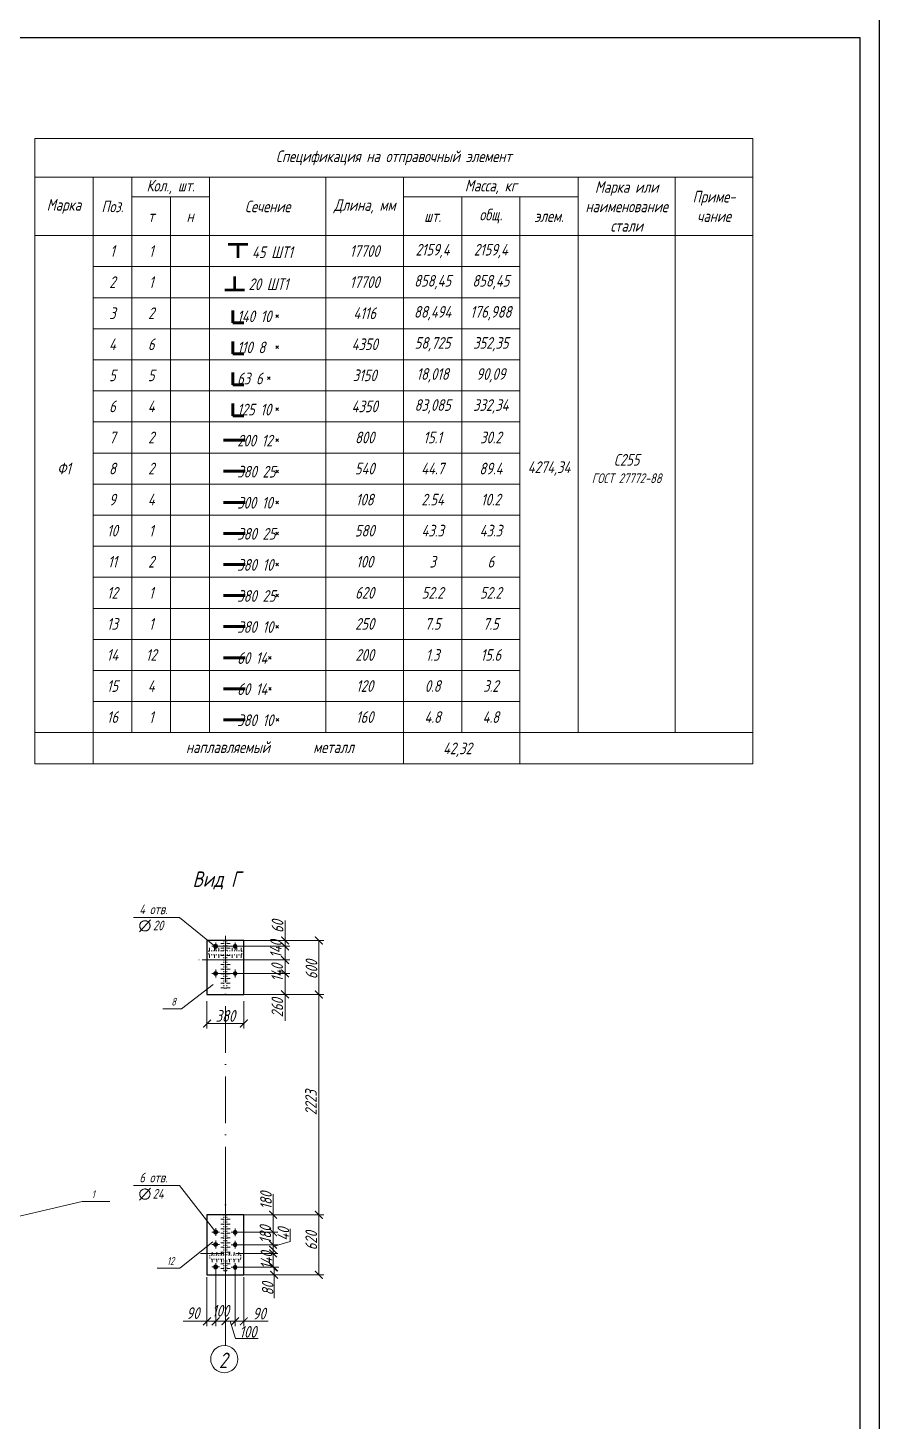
# Model space of a CAD drawing. Header units: millimetres. Extents: x 1665 to 4316, y 443 to 1647.
# Drawn here: x 3127.7 to 3347, y 691.7 to 1050.5 of the extents above; entities that cross this region are included whole.
import ezdxf

# ---------------------------------------------------------------- set-up
doc = ezdxf.new("R2010")
doc.units = ezdxf.units.MM
for name, pattern in [('ACAD_ISO03W100', [30, 12, -18]), ('ACAD_ISO04W100', [30, 24, -3, 0, -3]), ('ACAD_ISO10W100', [18, 12, -3, 0, -3])]:
    doc.linetypes.add(name, pattern=pattern)
doc.layers.get('0').update_dxf_attribs({"lineweight": 18})
doc.styles.get("Standard").update_dxf_attribs({"font": 'romans.shx', "width": 0.75, "oblique": 15, "height": 1.5})

# ---------------------------------------------------------------- blocks, each defined once
blk = doc.blocks.new('_ArchTick')
at = {"color": 0, "linetype": 'ByBlock', "const_width": 0.15}
blk.add_lwpolyline([(-0.5, -0.5), (0.5, 0.5)], dxfattribs=at)

msp = doc.modelspace()

# ---------------------------------------------------------------- hatches: boundary and pattern name
h = msp.add_hatch(color=256)
h.dxf.hatch_style = 1
h.paths.add_polyline_path([(3176.077, 814.457), (3176.077, 813.957), (3176.577, 813.957, 0.4142136)])
h.paths.add_polyline_path([(3176.577, 813.957), (3176.077, 813.957), (3176.077, 813.457, 0.4142136)])
h.paths.add_polyline_path([(3176.077, 814.457, 0.4142136), (3175.577, 813.957, 0.4142136), (3176.077, 813.457), (3176.077, 813.957)])
h = msp.add_hatch(color=256)
h.dxf.hatch_style = 1
h.paths.add_polyline_path([(3181.077, 814.457), (3181.077, 813.957), (3181.577, 813.957, 0.4142136)])
h.paths.add_polyline_path([(3181.577, 813.957), (3181.077, 813.957), (3181.077, 813.457, 0.4142136)])
h.paths.add_polyline_path([(3181.077, 814.457, 0.4142136), (3180.577, 813.957, 0.4142136), (3181.077, 813.457), (3181.077, 813.957)])
h = msp.add_hatch(color=256)
h.dxf.hatch_style = 1
h.paths.add_polyline_path([(3176.077, 807.457), (3176.077, 806.957), (3176.577, 806.957, 0.4142136)])
h.paths.add_polyline_path([(3176.577, 806.957), (3176.077, 806.957), (3176.077, 806.457, 0.4142136)])
h.paths.add_polyline_path([(3176.077, 807.457, 0.4142136), (3175.577, 806.957, 0.4142136), (3176.077, 806.457), (3176.077, 806.957)])
h = msp.add_hatch(color=256)
h.dxf.hatch_style = 1
h.paths.add_polyline_path([(3181.077, 807.457), (3181.077, 806.957), (3181.577, 806.957, 0.4142136)])
h.paths.add_polyline_path([(3181.577, 806.957), (3181.077, 806.957), (3181.077, 806.457, 0.4142136)])
h.paths.add_polyline_path([(3181.077, 807.457, 0.4142136), (3180.577, 806.957, 0.4142136), (3181.077, 806.457), (3181.077, 806.957)])
h = msp.add_hatch(color=256)
h.dxf.hatch_style = 1
h.paths.add_polyline_path([(3176.077, 740.882), (3176.077, 740.382), (3176.577, 740.382, 0.4142136)])
h.paths.add_polyline_path([(3176.577, 740.382), (3176.077, 740.382), (3176.077, 739.882, 0.4142136)])
h.paths.add_polyline_path([(3176.077, 740.882, 0.4142136), (3175.577, 740.382, 0.4142136), (3176.077, 739.882), (3176.077, 740.382)])
h = msp.add_hatch(color=256)
h.dxf.hatch_style = 1
h.paths.add_polyline_path([(3181.084, 740.821), (3181.084, 740.321), (3181.584, 740.321, 0.4142136)])
h.paths.add_polyline_path([(3181.584, 740.321), (3181.084, 740.321), (3181.084, 739.821, 0.4142136)])
h.paths.add_polyline_path([(3181.084, 740.821, 0.4142136), (3180.584, 740.321, 0.4142136), (3181.084, 739.821), (3181.084, 740.321)])
h = msp.add_hatch(color=256)
h.dxf.hatch_style = 1
h.paths.add_polyline_path([(3176.077, 737.663), (3176.077, 737.163), (3176.577, 737.163, 0.4142136)])
h.paths.add_polyline_path([(3176.577, 737.163), (3176.077, 737.163), (3176.077, 736.663, 0.4142136)])
h.paths.add_polyline_path([(3176.077, 737.663, 0.4142136), (3175.577, 737.163, 0.4142136), (3176.077, 736.663), (3176.077, 737.163)])
h = msp.add_hatch(color=256)
h.dxf.hatch_style = 1
h.paths.add_polyline_path([(3181.084, 737.601), (3181.084, 737.101), (3181.584, 737.101, 0.4142136)])
h.paths.add_polyline_path([(3181.584, 737.101), (3181.084, 737.101), (3181.084, 736.601, 0.4142136)])
h.paths.add_polyline_path([(3181.084, 737.601, 0.4142136), (3180.584, 737.101, 0.4142136), (3181.084, 736.601), (3181.084, 737.101)])
h = msp.add_hatch(color=256)
h.dxf.hatch_style = 1
h.paths.add_polyline_path([(3176.077, 731.882), (3176.077, 731.382), (3176.577, 731.382, 0.4142136)])
h.paths.add_polyline_path([(3176.577, 731.382), (3176.077, 731.382), (3176.077, 730.882, 0.4142136)])
h.paths.add_polyline_path([(3176.077, 731.882, 0.4142136), (3175.577, 731.382, 0.4142136), (3176.077, 730.882), (3176.077, 731.382)])
h = msp.add_hatch(color=256)
h.dxf.hatch_style = 1
h.paths.add_polyline_path([(3181.084, 731.821), (3181.084, 731.321), (3181.584, 731.321, 0.4142136)])
h.paths.add_polyline_path([(3181.584, 731.321), (3181.084, 731.321), (3181.084, 730.821, 0.4142136)])
h.paths.add_polyline_path([(3181.084, 731.821, 0.4142136), (3180.584, 731.321, 0.4142136), (3181.084, 730.821), (3181.084, 731.321)])

# ---------------------------------------------------------------- linework, layer by layer
at = {"lineweight": -2}
msp.add_line((3347.02, 1052.955), (3347.02, 458.955), dxfattribs=at)
at = {"lineweight": 30}
for p, q in [((2526.02, 1047.955), (3342.02, 1047.955)), ((3342.02, 1047.955), (3342.02, 463.955)), ((3183.327, 815.457), (3173.827, 815.457)), ((3173.827, 815.457), (3173.827, 801.564)), ((3183.327, 801.561), (3183.327, 815.457)), ((3173.827, 801.564), (3183.327, 801.564)), ((3173.827, 744.821), (3173.827, 729.382)), ((3183.327, 744.821), (3173.827, 744.821)), ((3183.327, 729.382), (3183.327, 744.821)), ((3173.827, 729.382), (3183.327, 729.382))]:
    msp.add_line(p, q, dxfattribs=at)
for p, q in [((3129.46, 1021.979), (3314.46, 1021.979)), ((3129.46, 1021.979), (3129.46, 868.979)), ((3129.46, 1021.979), (3314.46, 1021.979)), ((3129.46, 1021.979), (3129.46, 860.979)), ((3314.46, 1021.979), (3314.46, 860.979)), ((3129.46, 1011.979), (3314.46, 1011.979)), ((3129.46, 1011.979), (3314.46, 1011.979)), ((3144.46, 1011.979), (3144.46, 868.979)), ((3144.46, 1011.979), (3144.46, 860.979)), ((3154.46, 1011.979), (3154.46, 868.979)), ((3154.46, 1011.979), (3154.46, 868.979)), ((3174.46, 1011.979), (3174.46, 868.979)), ((3174.46, 1011.979), (3174.46, 868.979)), ((3204.46, 1011.979), (3204.46, 868.979)), ((3204.46, 1011.979), (3204.46, 868.979)), ((3224.46, 1011.979), (3224.46, 868.979)), ((3224.46, 1011.979), (3224.46, 860.979)), ((3269.46, 1011.979), (3269.46, 868.979)), ((3269.46, 1011.979), (3269.46, 868.979)), ((3294.46, 1011.979), (3294.46, 868.979)), ((3154.46, 1006.979), (3174.46, 1006.979)), ((3154.46, 1006.979), (3174.46, 1006.979)), ((3164.46, 1006.979), (3164.46, 868.979)), ((3164.46, 1006.979), (3164.46, 868.979)), ((3224.46, 1006.979), (3269.46, 1006.979)), ((3224.46, 1006.979), (3269.46, 1006.979)), ((3239.46, 1006.979), (3239.46, 868.979)), ((3239.46, 1006.979), (3239.46, 868.979)), ((3254.46, 1006.979), (3254.46, 868.979)), ((3254.46, 1006.979), (3254.46, 860.979)), ((3129.46, 996.979), (3314.46, 996.979)), ((3129.46, 996.979), (3314.46, 996.979)), ((3144.46, 988.979), (3254.46, 988.979)), ((3144.46, 988.979), (3254.46, 988.979)), ((3144.46, 980.979), (3254.46, 980.979)), ((3144.46, 980.979), (3254.46, 980.979)), ((3191.576, 976.59), (3192.255, 975.912)), ((3192.255, 976.59), (3191.576, 975.912)), ((3144.46, 972.979), (3254.46, 972.979)), ((3144.46, 972.979), (3254.46, 972.979)), ((3191.576, 968.59), (3192.255, 967.912)), ((3192.255, 968.59), (3191.576, 967.912)), ((3144.46, 964.979), (3254.46, 964.979)), ((3144.46, 964.979), (3254.46, 964.979)), ((3189.426, 960.59), (3190.105, 959.912)), ((3190.105, 960.59), (3189.426, 959.912)), ((3144.46, 956.979), (3254.46, 956.979)), ((3144.46, 956.979), (3254.46, 956.979)), ((3191.576, 952.59), (3192.255, 951.912)), ((3192.255, 952.59), (3191.576, 951.912)), ((3144.46, 948.979), (3254.46, 948.979)), ((3144.46, 948.979), (3254.46, 948.979)), ((3191.576, 944.59), (3192.255, 943.912)), ((3192.255, 944.59), (3191.576, 943.912)), ((3144.46, 940.979), (3254.46, 940.979)), ((3144.46, 940.979), (3254.46, 940.979)), ((3191.576, 936.59), (3192.255, 935.912)), ((3192.255, 936.59), (3191.576, 935.912)), ((3144.46, 932.979), (3254.46, 932.979)), ((3144.46, 932.979), (3254.46, 932.979)), ((3191.576, 928.59), (3192.255, 927.912)), ((3192.255, 928.59), (3191.576, 927.912)), ((3144.46, 924.979), (3254.46, 924.979)), ((3144.46, 924.979), (3254.46, 924.979)), ((3191.576, 920.59), (3192.255, 919.912)), ((3192.255, 920.59), (3191.576, 919.912)), ((3144.46, 916.979), (3254.46, 916.979)), ((3144.46, 916.979), (3254.46, 916.979)), ((3191.576, 912.59), (3192.255, 911.912)), ((3192.255, 912.59), (3191.576, 911.912)), ((3144.46, 908.979), (3254.46, 908.979)), ((3144.46, 908.979), (3254.46, 908.979)), ((3191.576, 904.59), (3192.255, 903.912)), ((3192.255, 904.59), (3191.576, 903.912)), ((3144.46, 900.979), (3254.46, 900.979)), ((3144.46, 900.979), (3254.46, 900.979)), ((3191.576, 896.59), (3192.255, 895.912)), ((3192.255, 896.59), (3191.576, 895.912)), ((3144.46, 892.979), (3254.46, 892.979)), ((3144.46, 892.979), (3254.46, 892.979)), ((3189.69, 888.59), (3190.369, 887.912)), ((3190.369, 888.59), (3189.69, 887.912)), ((3144.46, 884.979), (3254.46, 884.979)), ((3144.46, 884.979), (3254.46, 884.979)), ((3189.72, 880.59), (3190.399, 879.912)), ((3190.399, 880.59), (3189.72, 879.912)), ((3144.46, 876.979), (3254.46, 876.979)), ((3144.46, 876.979), (3254.46, 876.979)), ((3144.46, 876.979), (3254.46, 876.979)), ((3144.46, 876.979), (3254.46, 876.979)), ((3191.643, 872.59), (3192.321, 871.912)), ((3192.321, 872.59), (3191.643, 871.912)), ((3129.46, 868.979), (3314.46, 868.979)), ((3129.46, 868.979), (3314.46, 868.979)), ((3129.46, 860.979), (3314.46, 860.979)), ((3129.46, 860.979), (3314.46, 860.979)), ((3166.716, 821.397), (3154.929, 821.397)), ((3175.827, 813.957), (3166.716, 821.397)), ((3176.077, 812.957), (3176.077, 814.957)), ((3178.177, 814.717), (3177.377, 814.717)), ((3179.777, 814.717), (3178.977, 814.717)), ((3181.077, 812.957), (3181.077, 814.957)), ((3174.496, 812.75), (3174.496, 813.55)), ((3174.496, 810.95), (3174.496, 811.75)), ((3175.077, 813.957), (3177.077, 813.957)), ((3175.728, 812.75), (3175.728, 813.55)), ((3175.728, 810.95), (3175.728, 811.75)), ((3176.858, 812.75), (3176.858, 813.55)), ((3176.858, 810.95), (3176.858, 811.75)), ((3178.177, 813.494), (3177.377, 813.494)), ((3178.177, 812.75), (3177.377, 812.75)), ((3178.177, 811.601), (3177.377, 811.601)), ((3179.777, 813.494), (3178.977, 813.494)), ((3179.777, 811.601), (3178.977, 811.601)), ((3180.276, 812.75), (3180.276, 813.55)), ((3180.276, 810.95), (3180.276, 811.75)), ((3180.327, 813.957), (3182.327, 813.957)), ((3181.509, 812.75), (3181.509, 813.55)), ((3181.509, 810.95), (3181.509, 811.75)), ((3182.638, 812.75), (3182.638, 813.55)), ((3182.638, 810.95), (3182.638, 811.75)), ((3176.077, 805.957), (3176.077, 807.957)), ((3178.177, 810.444), (3177.377, 810.444)), ((3178.177, 809.248), (3177.377, 809.248)), ((3178.177, 808.055), (3177.377, 808.055)), ((3179.777, 810.444), (3178.977, 810.444)), ((3179.777, 809.248), (3178.977, 809.248)), ((3179.777, 808.055), (3178.977, 808.055)), ((3181.077, 805.957), (3181.077, 807.957)), ((3175.381, 804.094), (3167.263, 797.815)), ((3175.077, 806.957), (3177.077, 806.957)), ((3178.177, 806.88), (3177.377, 806.88)), ((3178.177, 805.627), (3177.377, 805.627)), ((3178.177, 804.444), (3177.377, 804.444)), ((3179.777, 806.88), (3178.977, 806.88)), ((3179.777, 805.627), (3178.977, 805.627)), ((3179.777, 804.444), (3178.977, 804.444)), ((3180.327, 806.957), (3182.327, 806.957)), ((3178.177, 803.22), (3177.377, 803.22)), ((3178.177, 803.16), (3178.977, 803.157)), ((3179.777, 803.22), (3178.977, 803.22)), ((3167.263, 797.815), (3162.419, 797.815)), ((3166.716, 752.322), (3154.929, 752.322)), ((3176.077, 740.382), (3166.716, 752.322)), ((3110.449, 740.996), (3141.701, 748.246)), ((3141.701, 748.246), (3148.783, 748.246)), ((3178.177, 744.846), (3177.377, 744.846)), ((3178.177, 743.685), (3177.377, 743.685)), ((3179.777, 744.846), (3178.977, 744.846)), ((3179.777, 743.685), (3178.977, 743.685)), ((3180.084, 744.821), (3182.084, 744.821)), ((3175.077, 740.382), (3177.077, 740.382)), ((3176.077, 739.382), (3176.077, 741.382)), ((3178.177, 742.417), (3177.377, 742.417)), ((3178.177, 741.212), (3177.377, 741.212)), ((3178.177, 740.061), (3177.377, 740.061)), ((3179.777, 742.417), (3178.977, 742.417)), ((3179.777, 741.212), (3178.977, 741.212)), ((3179.777, 740.061), (3178.977, 740.061)), ((3180.084, 740.321), (3182.084, 740.321)), ((3181.084, 739.321), (3181.084, 741.321)), ((3175.306, 737.885), (3166.854, 731.046)), ((3175.077, 737.163), (3177.077, 737.163)), ((3176.077, 736.163), (3176.077, 738.163)), ((3178.177, 738.866), (3177.377, 738.866)), ((3178.177, 737.627), (3177.377, 737.627)), ((3178.177, 736.461), (3177.377, 736.461)), ((3179.777, 738.866), (3178.977, 738.866)), ((3179.777, 737.627), (3178.977, 737.627)), ((3179.777, 736.461), (3178.977, 736.461)), ((3180.084, 737.101), (3182.084, 737.101)), ((3181.084, 736.101), (3181.084, 738.101)), ((3175.155, 734.417), (3175.155, 735.217)), ((3175.155, 732.617), (3175.155, 733.417)), ((3176.077, 730.382), (3176.077, 732.382)), ((3176.377, 734.417), (3176.377, 735.217)), ((3176.377, 732.617), (3176.377, 733.417)), ((3178.177, 735.207), (3177.377, 735.207)), ((3178.177, 732.198), (3177.377, 732.198)), ((3177.543, 734.417), (3177.543, 735.217)), ((3177.543, 732.617), (3177.543, 733.417)), ((3179.777, 735.207), (3178.977, 735.207)), ((3179.777, 732.198), (3178.977, 732.198)), ((3179.603, 734.417), (3179.603, 735.217)), ((3179.603, 732.617), (3179.603, 733.417)), ((3180.825, 734.417), (3180.825, 735.217)), ((3180.825, 732.617), (3180.825, 733.417)), ((3181.084, 730.321), (3181.084, 732.321)), ((3181.991, 734.417), (3181.991, 735.217)), ((3181.991, 732.617), (3181.991, 733.417)), ((3166.854, 731.046), (3160.993, 731.046)), ((3175.077, 731.382), (3177.077, 731.382)), ((3178.177, 730.993), (3177.377, 730.993)), ((3178.177, 730.382), (3178.977, 730.382)), ((3179.777, 730.993), (3178.977, 730.993)), ((3180.084, 731.321), (3182.084, 731.321))]:
    msp.add_line(p, q)
at = {"lineweight": 53}
for p, q in [((3184.344, 994.63), (3179.315, 994.63)), ((3181.83, 991.245), (3181.83, 994.63)), ((3180.951, 986.396), (3180.951, 983.01)), ((3178.437, 983.01), (3183.466, 983.01))]:
    msp.add_line(p, q, dxfattribs=at)
at = {"lineweight": 60}
for p, q in [((3180.501, 977.695), (3180.501, 974.542)), ((3180.501, 974.542), (3183.332, 974.542)), ((3180.501, 969.695), (3180.501, 966.542)), ((3180.501, 966.542), (3183.332, 966.542)), ((3180.501, 961.695), (3180.501, 958.542)), ((3180.501, 958.542), (3183.332, 958.542)), ((3180.501, 953.695), (3180.501, 950.542)), ((3180.501, 950.542), (3183.332, 950.542)), ((3178.051, 944.271), (3183.647, 944.271)), ((3178.051, 936.271), (3183.647, 936.271)), ((3178.051, 928.271), (3183.647, 928.271)), ((3178.051, 920.271), (3183.647, 920.271)), ((3178.051, 912.271), (3183.647, 912.271)), ((3178.051, 904.271), (3183.647, 904.271)), ((3178.051, 896.271), (3183.647, 896.271)), ((3178.051, 888.271), (3183.647, 888.271)), ((3178.051, 880.271), (3183.647, 880.271)), ((3178.051, 872.271), (3183.647, 872.271))]:
    msp.add_line(p, q, dxfattribs=at)
at = {"linetype": 'ACAD_ISO04W100'}
for p, q in [((3156.469, 817.66), (3159.281, 820.774)), ((3178.577, 711.145), (3178.577, 757.893)), ((3156.469, 748.585), (3159.281, 751.699))]:
    msp.add_line(p, q, dxfattribs=at)
at = {"lineweight": 18}
for p, q in [((3193.931, 815.457), (3193.931, 820.636)), ((3174.452, 815.457), (3203.91, 815.457)), ((3176.452, 815.457), (3195.181, 815.457)), ((3193.931, 813.957), (3193.931, 815.457)), ((3202.66, 815.457), (3202.66, 800.457)), ((3176.452, 813.957), (3195.181, 813.957)), ((3176.452, 813.957), (3195.181, 813.957)), ((3193.931, 813.957), (3193.931, 810.457)), ((3176.452, 810.457), (3195.181, 810.457)), ((3176.452, 810.457), (3195.181, 810.457)), ((3193.931, 810.457), (3193.931, 806.957)), ((3176.452, 806.957), (3195.181, 806.957)), ((3176.452, 806.957), (3195.181, 806.957)), ((3193.931, 806.957), (3193.931, 794.726)), ((3174.452, 801.561), (3203.91, 801.561)), ((3176.452, 801.561), (3195.181, 801.561)), ((3202.66, 746.882), (3202.66, 800.457)), ((3173.827, 799.832), (3173.827, 792.817)), ((3183.327, 799.832), (3183.327, 792.817)), ((3173.827, 794.067), (3183.327, 794.067)), ((3190.859, 744.821), (3190.859, 750.088)), ((3202.66, 746.882), (3202.66, 729.382)), ((3181.709, 744.821), (3192.109, 744.821)), ((3183.952, 744.821), (3203.91, 744.821)), ((3183.952, 744.821), (3203.91, 744.821)), ((3190.859, 742.821), (3190.859, 744.821)), ((3190.859, 744.821), (3190.859, 740.321)), ((3181.709, 740.321), (3192.109, 740.321)), ((3181.709, 740.321), (3192.109, 740.321)), ((3190.859, 740.321), (3190.859, 735.821)), ((3195.296, 737.963), (3195.296, 741.173)), ((3181.709, 737.101), (3192.109, 737.101)), ((3181.709, 737.101), (3192.109, 737.101)), ((3190.859, 736.632), (3195.296, 737.963)), ((3190.859, 735.821), (3190.859, 737.821)), ((3190.859, 735.821), (3190.859, 734.882)), ((3190.859, 735.821), (3190.859, 734.882)), ((3181.709, 734.882), (3192.109, 734.882)), ((3183.952, 734.882), (3192.109, 734.882)), ((3190.859, 734.882), (3190.859, 731.321)), ((3190.859, 734.882), (3190.859, 732.882)), ((3173.827, 728.757), (3173.827, 716.141)), ((3176.077, 730.507), (3176.077, 716.141)), ((3176.077, 728.757), (3176.077, 716.141)), ((3178.577, 728.757), (3178.577, 716.141)), ((3178.577, 728.757), (3178.577, 716.141)), ((3181.077, 730.507), (3181.077, 716.141)), ((3181.077, 728.757), (3181.077, 716.141)), ((3181.709, 731.321), (3192.351, 731.321)), ((3181.709, 731.321), (3192.109, 731.321)), ((3181.952, 729.382), (3192.351, 729.382)), ((3183.327, 728.757), (3183.327, 716.141)), ((3183.952, 729.382), (3203.91, 729.382)), ((3191.101, 731.321), (3191.101, 729.382)), ((3191.101, 729.382), (3191.101, 723.389)), ((3173.827, 717.391), (3167.665, 717.391)), ((3176.077, 717.391), (3173.827, 717.391)), ((3176.077, 717.391), (3178.577, 717.391)), ((3178.577, 717.391), (3181.077, 717.391)), ((3179.827, 717.391), (3181.158, 712.954)), ((3181.077, 717.391), (3183.327, 717.391)), ((3183.327, 717.391), (3189.597, 717.391)), ((3181.158, 712.954), (3187.021, 712.954))]:
    msp.add_line(p, q, dxfattribs=at)
at = {"linetype": 'ACAD_ISO03W100', "ltscale": 0.02}
for p, q in [((3178.177, 815.457), (3178.177, 812.75)), ((3178.977, 815.457), (3178.977, 812.75)), ((3178.177, 812.75), (3174.327, 812.75)), ((3174.327, 812.75), (3174.327, 811.75)), ((3178.177, 811.75), (3174.327, 811.75)), ((3178.177, 811.75), (3178.177, 803.16)), ((3182.827, 812.75), (3178.977, 812.75)), ((3182.827, 811.75), (3178.977, 811.75)), ((3178.977, 811.75), (3178.977, 803.178)), ((3182.827, 812.75), (3182.827, 811.75)), ((3178.177, 734.417), (3178.177, 744.821)), ((3178.977, 734.417), (3178.977, 744.821)), ((3178.177, 734.417), (3174.577, 734.417)), ((3174.577, 734.417), (3174.577, 733.417)), ((3178.177, 733.417), (3174.577, 733.417)), ((3178.177, 730.382), (3178.177, 733.417)), ((3182.577, 734.417), (3178.977, 734.417)), ((3182.577, 733.417), (3178.977, 733.417)), ((3178.977, 730.382), (3178.977, 733.417)), ((3182.577, 734.417), (3182.577, 733.417))]:
    msp.add_line(p, q, dxfattribs=at)
at = {"linetype": 'ACAD_ISO10W100'}
msp.add_line((3178.577, 816.645), (3178.577, 726.497), dxfattribs=at)
at = {"linetype": 'ACAD_ISO04W100', "ltscale": 0.25}
msp.add_line((3186.185, 810.457), (3171.254, 810.457), dxfattribs=at)
at = {"linetype": 'ACAD_ISO10W100', "ltscale": 0.5}
msp.add_line((3172.14, 734.882), (3187.163, 734.882), dxfattribs=at)
at = {"linetype": 'ACAD_ISO04W100'}
for centre in [(3157.827, 819.221), (3157.827, 750.146)]:
    msp.add_circle(centre, 1.323, dxfattribs=at)
for centre, radius in [((3176.077, 813.957), 0.5), ((3181.077, 813.957), 0.5), ((3176.077, 806.957), 0.5), ((3181.077, 806.957), 0.5), ((3176.077, 740.382), 0.5), ((3181.084, 740.321), 0.5), ((3176.077, 737.163), 0.5), ((3181.084, 737.101), 0.5), ((3176.077, 731.382), 0.5), ((3181.084, 731.321), 0.5), ((3178.277, 707.658), 3.5)]:
    msp.add_circle(centre, radius)

# ---------------------------------------------------------------- block references
at = {"lineweight": 18, "xscale": 2, "yscale": 2, "zscale": 2}
for p, rotation in [((3193.931, 815.457), 90), ((3193.931, 813.957), 270), ((3193.931, 813.957), 90), ((3202.66, 815.457), 90), ((3193.931, 810.457), 90), ((3193.931, 810.457), 270), ((3193.931, 806.957), 90), ((3193.931, 806.957), 270), ((3193.931, 801.569), 270), ((3202.66, 801.566), 90), ((3202.66, 801.566), 270), ((3173.827, 794.067), 180), ((3190.859, 744.821), 89.99999999999999), ((3190.859, 744.821), 90), ((3202.66, 744.821), 270), ((3190.859, 740.321), 90), ((3190.859, 740.321), 270), ((3190.859, 737.101), 270), ((3190.859, 735.821), 270), ((3190.859, 734.882), 90), ((3190.859, 734.882), 90), ((3190.859, 731.321), 270), ((3191.101, 731.321), 90), ((3191.101, 729.382), 270), ((3202.66, 729.382), 270), ((3173.827, 717.391), 180), ((3176.077, 717.391), 180), ((3178.577, 717.391), 180), ((3181.077, 717.391), 180)]:
    msp.add_blockref('_ArchTick', p, dxfattribs=dict(at, rotation=rotation))
for p in [(3183.327, 794.067), (3176.077, 717.391), (3178.577, 717.391), (3181.077, 717.391), (3183.327, 717.391)]:
    msp.add_blockref('_ArchTick', p, dxfattribs=at)

# ---------------------------------------------------------------- texts
for s, width, gutter_width, insert, char_height, attachment_point in [('Спецификация на отправочный элемент', 185, 7.5, (3221.96, 1016.979), 3, 5), ('Спецификация на отправочный элемент', 185, 7.5, (3221.96, 1016.979), 3, 5), ('Кол., шт.', 20, 7.5, (3164.46, 1009.479), 3, 5), ('Кол., шт.', 20, 7.5, (3164.46, 1009.479), 3, 5), ('Масса, кг', 45, 7.5, (3246.96, 1009.479), 3, 5), ('Масса, кг', 45, 7.5, (3246.96, 1009.479), 3, 5), ('Марка или наименование стали', 25, 7.5, (3281.96, 1004.479), 3, 5), ('Марка или наименование стали', 25, 7.5, (3281.96, 1004.479), 3, 5), ('Приме-\\Pчание', 20, 7.5, (3304.46, 1004.479), 3, 5), ('Марка', 15, 7.5, (3136.96, 1004.479), 3, 5), ('Марка', 15, 7.5, (3136.96, 1004.479), 3, 5), ('Поз.', 10, 7.5, (3149.46, 1004.479), 3, 5), ('Поз.', 10, 7.5, (3149.46, 1004.479), 3, 5), ('Сечение', 30, 7.5, (3189.46, 1004.479), 3, 5), ('Сечение', 30, 7.5, (3189.46, 1004.479), 3, 5), ('Длина, мм', 20, 7.5, (3214.46, 1004.479), 3, 5), ('Длина, мм', 20, 7.5, (3214.46, 1004.479), 3, 5), ('т', 10, 7.5, (3159.46, 1001.979), 3, 5), ('т', 10, 7.5, (3159.46, 1001.979), 3, 5), ('н', 10, 7.5, (3169.46, 1001.979), 3, 5), ('н', 10, 7.5, (3169.46, 1001.979), 3, 5), ('шт.', 15, 7.5, (3231.96, 1001.979), 3, 5), ('шт.', 15, 7.5, (3231.96, 1001.979), 3, 5), ('общ.', 15, 7.5, (3246.96, 1001.979), 3, 5), ('общ.', 15, 7.5, (3246.96, 1001.979), 3, 5), ('элем.', 15, 7.5, (3261.96, 1001.979), 3, 5), ('элем.', 15, 7.5, (3261.96, 1001.979), 3, 5), ('1', 10, 7.5, (3149.46, 992.979), 3, 5), ('1', 10, 7.5, (3149.46, 992.979), 3, 5), ('1', 10, 7.5, (3159.46, 992.979), 3, 5), ('45 ШТ1', 22.94433, 7.5, (3185.419, 994.175), 3, 1), ('17700', 20, 7.5, (3214.46, 992.979), 3, 5), ('2159,4', 15, 7.5, (3231.96, 992.979), 3, 5), ('2159,4', 15, 7.5, (3246.96, 992.979), 3, 5), ('858,45', 15, 7.5, (3231.96, 984.979), 3, 5), ('858,45', 15, 7.5, (3246.96, 984.979), 3, 5), ('2', 10, 7.5, (3149.46, 984.979), 3, 5), ('2', 10, 7.5, (3149.46, 984.979), 3, 5), ('1', 10, 7.5, (3159.46, 984.979), 3, 5), ('20 ШТ1', 22.94433, 7.5, (3184.541, 985.94), 3, 1), ('17700', 20, 7.5, (3214.46, 984.979), 3, 5), ('3', 10, 7.5, (3149.46, 976.979), 3, 5), ('3', 10, 7.5, (3149.46, 976.979), 3, 5), ('2', 10, 7.5, (3159.46, 976.979), 3, 5), ('   140 10', 22.94433, 7.5, (3177.139, 977.669), 3, 1), ('4116', 20, 7.5, (3214.46, 976.979), 3, 5), ('88,494', 15, 7.5, (3231.96, 976.979), 3, 5), ('176,988', 15, 7.5, (3246.96, 976.979), 3, 5), ('4', 10, 7.5, (3149.46, 968.979), 3, 5), ('4', 10, 7.5, (3149.46, 968.979), 3, 5), ('6', 10, 7.5, (3159.46, 968.979), 3, 5), ('   110 8', 22.94433, 7.5, (3177.139, 969.669), 3, 1), ('4350', 20, 7.5, (3214.46, 968.979), 3, 5), ('58,725', 15, 7.5, (3231.96, 968.979), 3, 5), ('352,35', 15, 7.5, (3246.96, 968.979), 3, 5), ('5', 10, 7.5, (3149.46, 960.979), 3, 5), ('5', 10, 7.5, (3149.46, 960.979), 3, 5), ('5', 10, 7.5, (3159.46, 960.979), 3, 5), ('   63 6', 22.94433, 7.5, (3177.139, 961.669), 3, 1), ('3150', 20, 7.5, (3214.46, 960.979), 3, 5), ('18,018', 15, 7.5, (3231.96, 960.979), 3, 5), ('90,09', 15, 7.5, (3246.96, 960.979), 3, 5), ('6', 10, 7.5, (3149.46, 952.979), 3, 5), ('6', 10, 7.5, (3149.46, 952.979), 3, 5), ('4', 10, 7.5, (3159.46, 952.979), 3, 5), ('4350', 20, 7.5, (3214.46, 952.979), 3, 5), ('83,085', 15, 7.5, (3231.96, 952.979), 3, 5), ('332,34', 15, 7.5, (3246.96, 952.979), 3, 5), ('   125 10', 22.94433, 7.5, (3177.139, 953.669), 3, 1), ('7', 10, 7.5, (3149.46, 944.979), 3, 5), ('7', 10, 7.5, (3149.46, 944.979), 3, 5), ('2', 10, 7.5, (3159.46, 944.979), 3, 5), ('   200 12', 22.94433, 7.5, (3177.139, 945.669), 3, 1), ('800', 20, 7.5, (3214.46, 944.979), 3, 5), ('15.1', 15, 7.5, (3231.96, 944.979), 3, 5), ('30.2', 15, 7.5, (3246.96, 944.979), 3, 5), ('С255\\P{\\H0.83333x;ГОСТ 27772-88}', 25, 7.5, (3281.96, 936.979), 3, 5), ('С255\\P{\\H0.83333x;ГОСТ 27772-88}', 25, 7.5, (3281.96, 936.979), 3, 5), ('Ф1', 15, 7.5, (3136.96, 936.979), 3, 5), ('Ф1', 15, 7.5, (3136.96, 936.979), 3, 5), ('8', 10, 7.5, (3149.46, 936.979), 3, 5), ('8', 10, 7.5, (3149.46, 936.979), 3, 5), ('2', 10, 7.5, (3159.46, 936.979), 3, 5), ('   380 25', 22.94433, 7.5, (3177.139, 937.669), 3, 1), ('540', 20, 7.5, (3214.46, 936.979), 3, 5), ('44.7', 15, 7.5, (3231.96, 936.979), 3, 5), ('89.4', 15, 7.5, (3246.96, 936.979), 3, 5), ('4274,34', 15, 7.5, (3261.96, 936.979), 3, 5), ('9', 10, 7.5, (3149.46, 928.979), 3, 5), ('9', 10, 7.5, (3149.46, 928.979), 3, 5), ('4', 10, 7.5, (3159.46, 928.979), 3, 5), ('   300 10', 22.94433, 7.5, (3177.139, 929.669), 3, 1), ('108', 20, 7.5, (3214.46, 928.979), 3, 5), ('2.54', 15, 7.5, (3231.96, 928.979), 3, 5), ('10.2', 15, 7.5, (3246.96, 928.979), 3, 5), ('10', 10, 7.5, (3149.46, 920.979), 3, 5), ('10', 10, 7.5, (3149.46, 920.979), 3, 5), ('1', 10, 7.5, (3159.46, 920.979), 3, 5), ('580', 20, 7.5, (3214.46, 920.979), 3, 5), ('43.3', 15, 7.5, (3231.96, 920.979), 3, 5), ('43.3', 15, 7.5, (3246.96, 920.979), 3, 5), ('   380 25', 22.94433, 7.5, (3177.139, 921.669), 3, 1), ('11', 10, 7.5, (3149.46, 912.979), 3, 5), ('11', 10, 7.5, (3149.46, 912.979), 3, 5), ('2', 10, 7.5, (3159.46, 912.979), 3, 5), ('   380 10', 22.94433, 7.5, (3177.139, 913.669), 3, 1), ('100', 20, 7.5, (3214.46, 912.979), 3, 5), ('3', 15, 7.5, (3231.96, 912.979), 3, 5), ('6', 15, 7.5, (3246.96, 912.979), 3, 5), ('12', 10, 7.5, (3149.46, 904.979), 3, 5), ('12', 10, 7.5, (3149.46, 904.979), 3, 5), ('1', 10, 7.5, (3159.46, 904.979), 3, 5), ('   380 25', 22.94433, 7.5, (3177.139, 905.669), 3, 1), ('620', 20, 7.5, (3214.46, 904.979), 3, 5), ('52.2', 15, 7.5, (3231.96, 904.979), 3, 5), ('52.2', 15, 7.5, (3246.96, 904.979), 3, 5), ('13', 10, 7.5, (3149.46, 896.979), 3, 5), ('13', 10, 7.5, (3149.46, 896.979), 3, 5), ('1', 10, 7.5, (3159.46, 896.979), 3, 5), ('   380 10', 22.94433, 7.5, (3177.139, 897.669), 3, 1), ('250', 20, 7.5, (3214.46, 896.979), 3, 5), ('7.5', 15, 7.5, (3231.96, 896.979), 3, 5), ('7.5', 15, 7.5, (3246.96, 896.979), 3, 5), ('14', 10, 7.5, (3149.46, 888.979), 3, 5), ('14', 10, 7.5, (3149.46, 888.979), 3, 5), ('12', 10, 7.5, (3159.46, 888.979), 3, 5), ('200', 20, 7.5, (3214.46, 888.979), 3, 5), ('1.3', 15, 7.5, (3231.96, 888.979), 3, 5), ('15.6', 15, 7.5, (3246.96, 888.979), 3, 5), ('   60 14', 22.94433, 7.5, (3177.139, 889.669), 3, 1), ('15', 10, 7.5, (3149.46, 880.979), 3, 5), ('15', 10, 7.5, (3149.46, 880.979), 3, 5), ('4', 10, 7.5, (3159.46, 880.979), 3, 5), ('   60 14', 22.94433, 7.5, (3177.139, 881.669), 3, 1), ('120', 20, 7.5, (3214.46, 880.979), 3, 5), ('0.8', 15, 7.5, (3231.96, 880.979), 3, 5), ('3.2', 15, 7.5, (3246.96, 880.979), 3, 5), ('16', 10, 7.5, (3149.46, 872.979), 3, 5), ('16', 10, 7.5, (3149.46, 872.979), 3, 5), ('1', 10, 7.5, (3159.46, 872.979), 3, 5), ('   380 10', 22.94433, 7.5, (3177.139, 873.669), 3, 1), ('160', 20, 7.5, (3214.46, 872.979), 3, 5), ('4.8', 15, 7.5, (3231.96, 872.979), 3, 5), ('4.8', 15, 7.5, (3246.96, 872.979), 3, 5), ('наплавляемый ', 10, 7.5, (3179.229, 865.234), 3, 5), ('металл', 10, 7.5, (3206.437, 865.234), 3, 5), ('42,32', 15, 7.5, (3238.352, 864.565), 3, 5), ('Вид Г ', 38.67314, 12.5, (3170.12, 833.244), 4, 1), ('4 отв.\\P  20', 10.13472, 12.5, (3159.997, 821.397), 2.5, 5), ('8', 5.08103, 7.5, (3165.231, 799.688), 2, 5), ('6 отв.\\P  24', 10.13472, 12.5, (3159.997, 752.322), 2.5, 5), ('1', 5.08103, 7.5, (3144.513, 750.119), 2, 5), ('12', 5.08103, 7.5, (3164.448, 732.918), 2, 5), ('2', 3.84388, 12.5, (3176.909, 709.332), 4, 1)]:
    msp.add_mtext_dynamic_manual_height_columns(s, width=width, gutter_width=gutter_width, heights=[0], dxfattribs=dict(insert=insert, char_height=char_height, attachment_point=attachment_point))
at = {"char_height": 3, "width": 20, "attachment_point": 5, "rotation": 90}
for s, insert in [('60', (3192.003, 819.047)), ('140', (3191.569, 813.242)), ('140', (3191.904, 807.155)), ('600', (3200.753, 807.957)), ('260', (3191.949, 798.12)), ('2223', (3200.625, 773.67)), ('180', (3189.03, 748.454)), ('180', (3188.868, 739.738)), ('40', (3193.496, 739.825)), ('620', (3200.687, 738.132)), ('140', (3189.151, 733.102)), ('80', (3189.479, 725.749))]:
    msp.add_mtext(s, dxfattribs=dict(at, insert=insert))
at = {"char_height": 3, "width": 20, "attachment_point": 5}
for s, insert in [('380', (3178.577, 796.037)), ('100', (3177.327, 720.094)), ('90', (3170.211, 719.489)), ('90', (3187.276, 719.379)), ('100', (3184.382, 714.677))]:
    msp.add_mtext(s, dxfattribs=dict(at, insert=insert))

doc.saveas('drawing.dxf')
